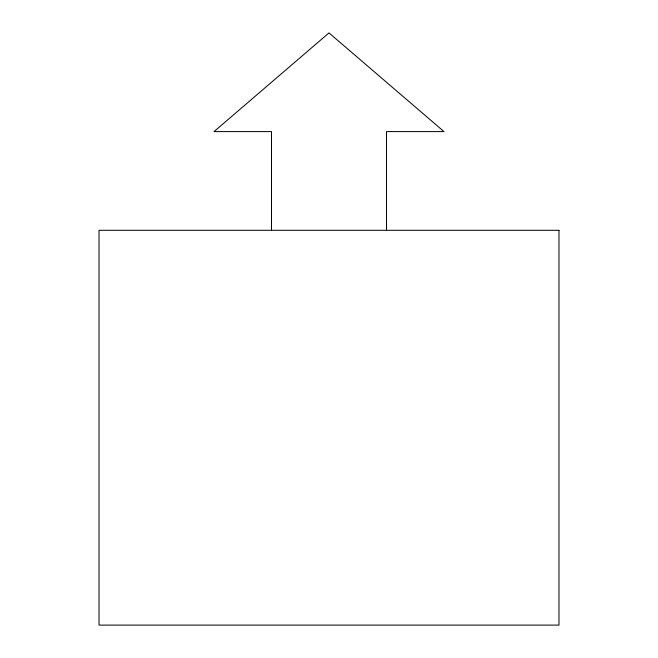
<?xml version="1.0" encoding="UTF-8"?>
<svg xmlns="http://www.w3.org/2000/svg" width="658" height="658" viewBox="0 0 658 658"><rect width="100%" height="100%" fill="white"/><g stroke="black" fill="none" stroke-linecap="round" stroke-linejoin="round"><path stroke-width="0.99" d="M386.493 230.3L386.493 131.6L443.985 131.6L329 32.9L214.014 131.6L271.507 131.6L271.507 230.3M558.979 230.3L99.021 230.3L99.021 625.1L558.979 625.1L558.979 230.3"/></g></svg>
